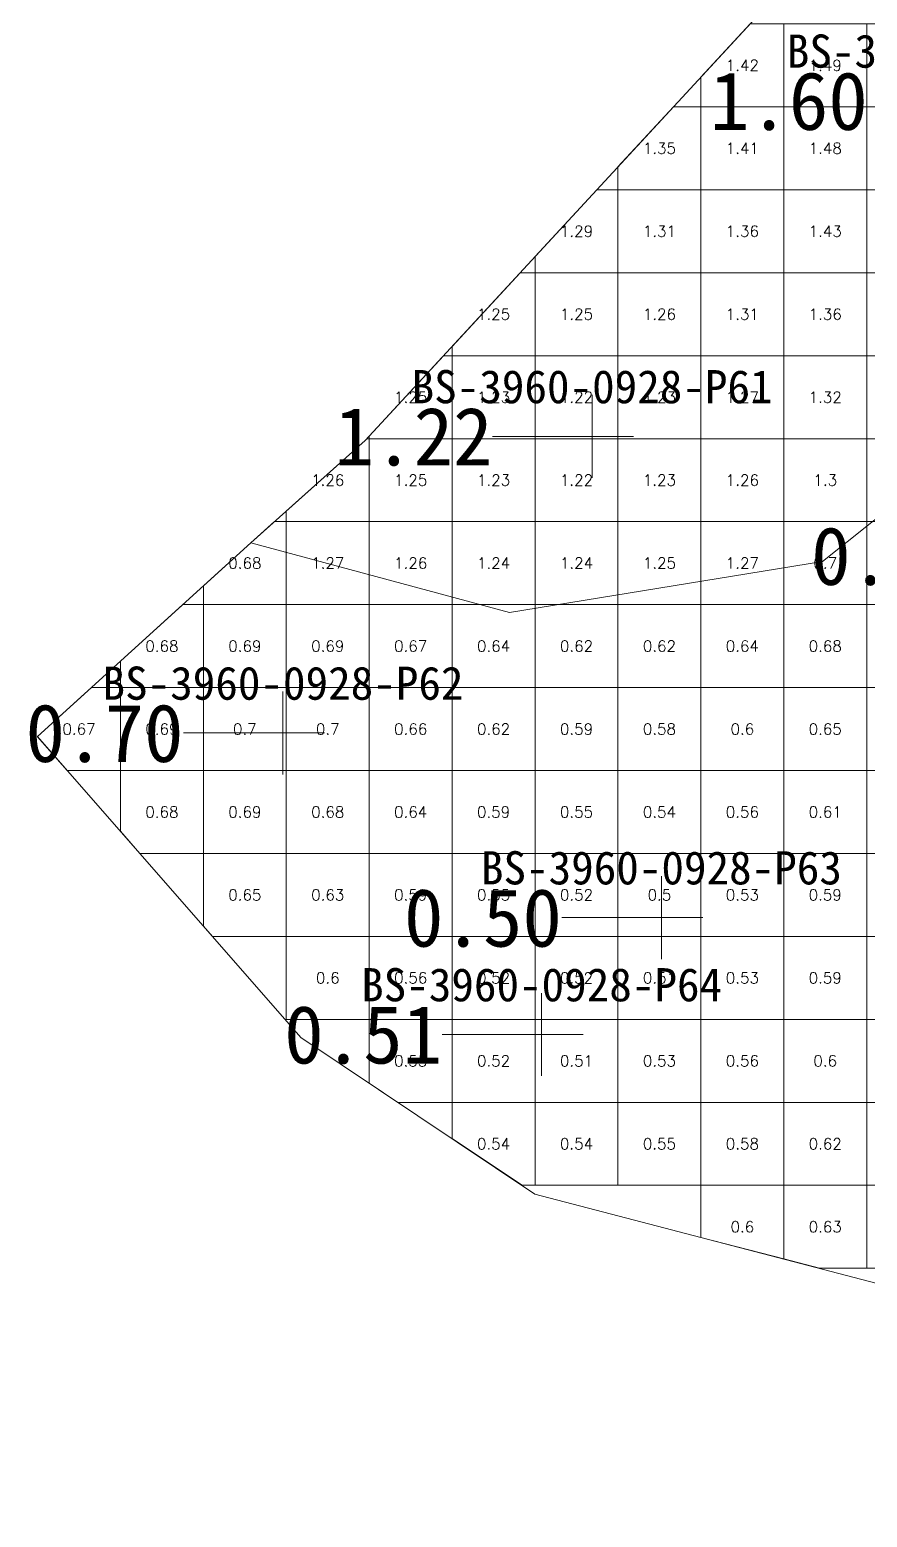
# Model space of a CAD drawing. Header units: inches. Extents: x 469907.8 to 469995.3, y 4349678 to 4349775.1.
# Drawn here: x 469907.77 to 469917.87, y 4349678 to 4349695.93 of the extents above; entities that cross this region are included whole.
import ezdxf
from ezdxf.enums import TextEntityAlignment as Align

# ---------------------------------------------------------------- set-up
doc = ezdxf.new("R2010")
doc.units = ezdxf.units.IN
doc.header["$MEASUREMENT"] = 0
for name, color, linetype, lineweight in [('点', 7, 'Continuous', 0), ('爆区方格网', 7, 'Continuous', 0), ('线条', 7, 'Continuous', 0), ('钻孔', 7, 'Continuous', 0)]:
    doc.layers.add(name, color=color, linetype=linetype, lineweight=lineweight)
doc.styles.add('3dmine_textStyle_1', font='txt.shx', dxfattribs={"height": 1, "bigfont": 'gbcbig.shx'})
doc.styles.add('3dmine_textStyle_2', font='', dxfattribs={"height": 1})
doc.styles.get('3dmine_textStyle_2').set_extended_font_data('SimSun-ExtB')

msp = doc.modelspace()

# ---------------------------------------------------------------- hatches: boundary and pattern name
at = {"layer": '钻孔', "linetype": 'Continuous', "lineweight": 0, "true_color": 0x0000ff, "extrusion": (0, 1, 0)}
msp.add_hatch(color=5, dxfattribs=at).paths.add_polyline_path([(-469915.55, 3950.466), (-469914.55, 3950.466), (-469914.55, 3963.466), (-469915.55, 3963.466)], flags=0)
at = {"layer": '钻孔', "linetype": 'Continuous', "lineweight": 0, "true_color": 0x80ffff, "extrusion": (0, 1, 0)}
for points in [[(-469911.822, 3949.585), (-469910.822, 3949.585), (-469910.822, 3963.585), (-469911.822, 3963.585)], [(-469916.386, 3950.341), (-469915.386, 3950.341), (-469915.386, 3963.341), (-469916.386, 3963.341)], [(-469914.941, 3949.611), (-469913.941, 3949.611), (-469913.941, 3963.611), (-469914.941, 3963.611)]]:
    msp.add_hatch(color=131, dxfattribs=at).paths.add_polyline_path(points, flags=0)

# ---------------------------------------------------------------- linework, layer by layer
at = {"color": 7, "linetype": 'Continuous', "lineweight": 0, "elevation": 3955.86}
for points in [[(469911.815, 4349690.985), (469919.899, 4349699.73), (469921.522, 4349702.355), (469924.373, 4349701.912), (469928.321, 4349701.024), (469933.537, 4349700.306)], [(469934.982, 4349682.949), (469932.509, 4349685.162), (469927.343, 4349686.198), (469922.535, 4349686.51), (469921.456, 4349688.391), (469922.771, 4349689.686), (469920.64, 4349692.163), (469917.327, 4349689.526), (469913.553, 4349688.908), (469910.433, 4349689.749), (469911.815, 4349690.985)]]:
    msp.add_lwpolyline(points, dxfattribs=at)
at = {"color": 4, "linetype": 'Continuous', "lineweight": 0, "true_color": 0x00ffff, "elevation": 3955.86}
msp.add_lwpolyline([(469928.786, 4349678.004), (469913.861, 4349681.9), (469911.039, 4349683.787), (469907.861, 4349687.414), (469910.433, 4349689.749), (469913.553, 4349688.908), (469917.327, 4349689.526), (469920.64, 4349692.163), (469922.771, 4349689.686), (469921.456, 4349688.391), (469922.535, 4349686.51), (469927.343, 4349686.198), (469932.509, 4349685.162), (469934.982, 4349682.949), (469932.007, 4349680.545), (469928.786, 4349678.004)], dxfattribs=at)
at = {"layer": '点', "color": 138, "linetype": 'Continuous', "lineweight": 0, "true_color": 0x004c4c}
for points, elevation in [([(469914.55, 4349690.532), (469914.55, 4349691.532)], 3963.466), ([(469915.05, 4349691.032), (469914.05, 4349691.032)], 3963.466), ([(469910.822, 4349686.958), (469910.822, 4349687.958)], 3963.585), ([(469911.322, 4349687.458), (469910.322, 4349687.458)], 3963.585), ([(469915.386, 4349684.732), (469915.386, 4349685.732)], 3963.341), ([(469915.886, 4349685.232), (469914.886, 4349685.232)], 3963.341), ([(469913.941, 4349683.323), (469913.941, 4349684.323)], 3963.611), ([(469914.441, 4349683.823), (469913.441, 4349683.823)], 3963.611)]:
    msp.add_lwpolyline(points, dxfattribs=dict(at, elevation=elevation))
at = {"layer": '爆区方格网', "color": 5, "linetype": 'Continuous', "lineweight": 0, "true_color": 0x0000ff, "elevation": 3961.675}
for points in [[(469916.862, 4349695.005), (469915.862, 4349695.005), (469915.862, 4349695.363), (469916.456, 4349696.005), (469916.862, 4349696.005), (469916.862, 4349695.005)], [(469917.862, 4349695.005), (469916.862, 4349695.005), (469916.862, 4349696.005), (469917.862, 4349696.005), (469917.862, 4349695.005)], [(469918.862, 4349695.005), (469917.862, 4349695.005), (469917.862, 4349696.005), (469918.862, 4349696.005), (469918.862, 4349695.005)], [(469915.862, 4349694.005), (469914.862, 4349694.005), (469914.862, 4349694.281), (469915.531, 4349695.005), (469915.862, 4349695.005), (469915.862, 4349694.005)], [(469916.862, 4349694.005), (469915.862, 4349694.005), (469915.862, 4349695.005), (469916.862, 4349695.005), (469916.862, 4349694.005)], [(469917.862, 4349694.005), (469916.862, 4349694.005), (469916.862, 4349695.005), (469917.862, 4349695.005), (469917.862, 4349694.005)], [(469918.862, 4349694.005), (469917.862, 4349694.005), (469917.862, 4349695.005), (469918.862, 4349695.005), (469918.862, 4349694.005)], [(469914.862, 4349693.005), (469913.862, 4349693.005), (469913.862, 4349693.2), (469914.607, 4349694.005), (469914.862, 4349694.005), (469914.862, 4349693.005)], [(469915.862, 4349693.005), (469914.862, 4349693.005), (469914.862, 4349694.005), (469915.862, 4349694.005), (469915.862, 4349693.005)], [(469916.862, 4349693.005), (469915.862, 4349693.005), (469915.862, 4349694.005), (469916.862, 4349694.005), (469916.862, 4349693.005)], [(469917.862, 4349693.005), (469916.862, 4349693.005), (469916.862, 4349694.005), (469917.862, 4349694.005), (469917.862, 4349693.005)], [(469918.862, 4349693.005), (469917.862, 4349693.005), (469917.862, 4349694.005), (469918.862, 4349694.005), (469918.862, 4349693.005)], [(469913.862, 4349692.005), (469912.862, 4349692.005), (469912.862, 4349692.118), (469913.682, 4349693.005), (469913.862, 4349693.005), (469913.862, 4349692.005)], [(469914.862, 4349692.005), (469913.862, 4349692.005), (469913.862, 4349693.005), (469914.862, 4349693.005), (469914.862, 4349692.005)], [(469915.862, 4349692.005), (469914.862, 4349692.005), (469914.862, 4349693.005), (469915.862, 4349693.005), (469915.862, 4349692.005)], [(469916.862, 4349692.005), (469915.862, 4349692.005), (469915.862, 4349693.005), (469916.862, 4349693.005), (469916.862, 4349692.005)], [(469917.862, 4349692.005), (469916.862, 4349692.005), (469916.862, 4349693.005), (469917.862, 4349693.005), (469917.862, 4349692.005)], [(469918.862, 4349692.005), (469917.862, 4349692.005), (469917.862, 4349693.005), (469918.862, 4349693.005), (469918.862, 4349692.005)], [(469912.862, 4349691.005), (469911.862, 4349691.005), (469911.862, 4349691.036), (469912.758, 4349692.005), (469912.862, 4349692.005), (469912.862, 4349691.005)], [(469913.862, 4349691.005), (469912.862, 4349691.005), (469912.862, 4349692.005), (469913.862, 4349692.005), (469913.862, 4349691.005)], [(469914.862, 4349691.005), (469913.862, 4349691.005), (469913.862, 4349692.005), (469914.862, 4349692.005), (469914.862, 4349691.005)], [(469915.862, 4349691.005), (469914.862, 4349691.005), (469914.862, 4349692.005), (469915.862, 4349692.005), (469915.862, 4349691.005)], [(469916.862, 4349691.005), (469915.862, 4349691.005), (469915.862, 4349692.005), (469916.862, 4349692.005), (469916.862, 4349691.005)], [(469917.862, 4349691.005), (469916.862, 4349691.005), (469916.862, 4349692.005), (469917.862, 4349692.005), (469917.862, 4349691.005)], [(469918.862, 4349691.005), (469917.862, 4349691.005), (469917.862, 4349692.005), (469918.862, 4349692.005), (469918.862, 4349691.005)], [(469911.862, 4349690.005), (469910.862, 4349690.005), (469910.862, 4349690.133), (469911.815, 4349690.985), (469911.834, 4349691.005), (469911.862, 4349691.005), (469911.862, 4349690.005)], [(469912.862, 4349690.005), (469911.862, 4349690.005), (469911.862, 4349691.005), (469912.862, 4349691.005), (469912.862, 4349690.005)], [(469913.862, 4349690.005), (469912.862, 4349690.005), (469912.862, 4349691.005), (469913.862, 4349691.005), (469913.862, 4349690.005)], [(469914.862, 4349690.005), (469913.862, 4349690.005), (469913.862, 4349691.005), (469914.862, 4349691.005), (469914.862, 4349690.005)], [(469915.862, 4349690.005), (469914.862, 4349690.005), (469914.862, 4349691.005), (469915.862, 4349691.005), (469915.862, 4349690.005)], [(469916.862, 4349690.005), (469915.862, 4349690.005), (469915.862, 4349691.005), (469916.862, 4349691.005), (469916.862, 4349690.005)], [(469917.862, 4349690.005), (469916.862, 4349690.005), (469916.862, 4349691.005), (469917.862, 4349691.005), (469917.862, 4349690.005)], [(469918.862, 4349690.005), (469917.862, 4349690.005), (469917.862, 4349691.005), (469918.862, 4349691.005), (469918.862, 4349690.005)], [(469911.862, 4349689.005), (469910.862, 4349689.005), (469910.862, 4349690.005), (469911.862, 4349690.005), (469911.862, 4349689.005)], [(469912.862, 4349689.005), (469911.862, 4349689.005), (469911.862, 4349690.005), (469912.862, 4349690.005), (469912.862, 4349689.005)], [(469913.862, 4349689.005), (469912.862, 4349689.005), (469912.862, 4349690.005), (469913.862, 4349690.005), (469913.862, 4349689.005)], [(469914.862, 4349689.005), (469913.862, 4349689.005), (469913.862, 4349690.005), (469914.862, 4349690.005), (469914.862, 4349689.005)], [(469915.862, 4349689.005), (469914.862, 4349689.005), (469914.862, 4349690.005), (469915.862, 4349690.005), (469915.862, 4349689.005)], [(469916.862, 4349689.005), (469915.862, 4349689.005), (469915.862, 4349690.005), (469916.862, 4349690.005), (469916.862, 4349689.005)]]:
    msp.add_lwpolyline(points, dxfattribs=at)
at = {"layer": '爆区方格网', "color": 131, "linetype": 'Continuous', "lineweight": 0, "true_color": 0x80ffff, "elevation": 3962.669}
for points in [[(469910.862, 4349689.005), (469909.862, 4349689.005), (469909.862, 4349689.231), (469910.433, 4349689.749), (469910.719, 4349690.005), (469910.862, 4349690.005), (469910.862, 4349689.005)], [(469917.862, 4349689.005), (469916.862, 4349689.005), (469916.862, 4349690.005), (469917.862, 4349690.005), (469917.862, 4349689.005)], [(469918.862, 4349689.005), (469917.862, 4349689.005), (469917.862, 4349690.005), (469918.862, 4349690.005), (469918.862, 4349689.005)], [(469909.862, 4349688.005), (469908.862, 4349688.005), (469908.862, 4349688.323), (469909.613, 4349689.005), (469909.862, 4349689.005), (469909.862, 4349688.005)], [(469910.862, 4349688.005), (469909.862, 4349688.005), (469909.862, 4349689.005), (469910.862, 4349689.005), (469910.862, 4349688.005)], [(469911.862, 4349688.005), (469910.862, 4349688.005), (469910.862, 4349689.005), (469911.862, 4349689.005), (469911.862, 4349688.005)], [(469912.862, 4349688.005), (469911.862, 4349688.005), (469911.862, 4349689.005), (469912.862, 4349689.005), (469912.862, 4349688.005)], [(469913.862, 4349688.005), (469912.862, 4349688.005), (469912.862, 4349689.005), (469913.862, 4349689.005), (469913.862, 4349688.005)], [(469914.862, 4349688.005), (469913.862, 4349688.005), (469913.862, 4349689.005), (469914.862, 4349689.005), (469914.862, 4349688.005)], [(469915.862, 4349688.005), (469914.862, 4349688.005), (469914.862, 4349689.005), (469915.862, 4349689.005), (469915.862, 4349688.005)], [(469916.862, 4349688.005), (469915.862, 4349688.005), (469915.862, 4349689.005), (469916.862, 4349689.005), (469916.862, 4349688.005)], [(469917.862, 4349688.005), (469916.862, 4349688.005), (469916.862, 4349689.005), (469917.862, 4349689.005), (469917.862, 4349688.005)], [(469918.862, 4349688.005), (469917.862, 4349688.005), (469917.862, 4349689.005), (469918.862, 4349689.005), (469918.862, 4349688.005)], [(469908.862, 4349687.005), (469908.22, 4349687.005), (469907.862, 4349687.413), (469907.862, 4349687.415), (469908.512, 4349688.005), (469908.862, 4349688.005), (469908.862, 4349687.005)], [(469909.862, 4349687.005), (469908.862, 4349687.005), (469908.862, 4349688.005), (469909.862, 4349688.005), (469909.862, 4349687.005)], [(469910.862, 4349687.005), (469909.862, 4349687.005), (469909.862, 4349688.005), (469910.862, 4349688.005), (469910.862, 4349687.005)], [(469911.862, 4349687.005), (469910.862, 4349687.005), (469910.862, 4349688.005), (469911.862, 4349688.005), (469911.862, 4349687.005)], [(469912.862, 4349687.005), (469911.862, 4349687.005), (469911.862, 4349688.005), (469912.862, 4349688.005), (469912.862, 4349687.005)], [(469913.862, 4349687.005), (469912.862, 4349687.005), (469912.862, 4349688.005), (469913.862, 4349688.005), (469913.862, 4349687.005)], [(469914.862, 4349687.005), (469913.862, 4349687.005), (469913.862, 4349688.005), (469914.862, 4349688.005), (469914.862, 4349687.005)], [(469915.862, 4349687.005), (469914.862, 4349687.005), (469914.862, 4349688.005), (469915.862, 4349688.005), (469915.862, 4349687.005)], [(469916.862, 4349687.005), (469915.862, 4349687.005), (469915.862, 4349688.005), (469916.862, 4349688.005), (469916.862, 4349687.005)], [(469917.862, 4349687.005), (469916.862, 4349687.005), (469916.862, 4349688.005), (469917.862, 4349688.005), (469917.862, 4349687.005)], [(469918.862, 4349687.005), (469917.862, 4349687.005), (469917.862, 4349688.005), (469918.862, 4349688.005), (469918.862, 4349687.005)], [(469909.862, 4349686.005), (469909.096, 4349686.005), (469908.862, 4349686.272), (469908.862, 4349687.005), (469909.862, 4349687.005), (469909.862, 4349686.005)], [(469910.862, 4349686.005), (469909.862, 4349686.005), (469909.862, 4349687.005), (469910.862, 4349687.005), (469910.862, 4349686.005)], [(469911.862, 4349686.005), (469910.862, 4349686.005), (469910.862, 4349687.005), (469911.862, 4349687.005), (469911.862, 4349686.005)], [(469912.862, 4349686.005), (469911.862, 4349686.005), (469911.862, 4349687.005), (469912.862, 4349687.005), (469912.862, 4349686.005)], [(469913.862, 4349686.005), (469912.862, 4349686.005), (469912.862, 4349687.005), (469913.862, 4349687.005), (469913.862, 4349686.005)], [(469914.862, 4349686.005), (469913.862, 4349686.005), (469913.862, 4349687.005), (469914.862, 4349687.005), (469914.862, 4349686.005)], [(469915.862, 4349686.005), (469914.862, 4349686.005), (469914.862, 4349687.005), (469915.862, 4349687.005), (469915.862, 4349686.005)], [(469916.862, 4349686.005), (469915.862, 4349686.005), (469915.862, 4349687.005), (469916.862, 4349687.005), (469916.862, 4349686.005)], [(469917.862, 4349686.005), (469916.862, 4349686.005), (469916.862, 4349687.005), (469917.862, 4349687.005), (469917.862, 4349686.005)], [(469918.862, 4349686.005), (469917.862, 4349686.005), (469917.862, 4349687.005), (469918.862, 4349687.005), (469918.862, 4349686.005)], [(469910.862, 4349685.005), (469909.972, 4349685.005), (469909.862, 4349685.13), (469909.862, 4349686.005), (469910.862, 4349686.005), (469910.862, 4349685.005)], [(469911.862, 4349685.005), (469910.862, 4349685.005), (469910.862, 4349686.005), (469911.862, 4349686.005), (469911.862, 4349685.005)], [(469912.862, 4349685.005), (469911.862, 4349685.005), (469911.862, 4349686.005), (469912.862, 4349686.005), (469912.862, 4349685.005)], [(469913.862, 4349685.005), (469912.862, 4349685.005), (469912.862, 4349686.005), (469913.862, 4349686.005), (469913.862, 4349685.005)], [(469914.862, 4349685.005), (469913.862, 4349685.005), (469913.862, 4349686.005), (469914.862, 4349686.005), (469914.862, 4349685.005)], [(469915.862, 4349685.005), (469914.862, 4349685.005), (469914.862, 4349686.005), (469915.862, 4349686.005), (469915.862, 4349685.005)], [(469916.862, 4349685.005), (469915.862, 4349685.005), (469915.862, 4349686.005), (469916.862, 4349686.005), (469916.862, 4349685.005)], [(469917.862, 4349685.005), (469916.862, 4349685.005), (469916.862, 4349686.005), (469917.862, 4349686.005), (469917.862, 4349685.005)], [(469918.862, 4349685.005), (469917.862, 4349685.005), (469917.862, 4349686.005), (469918.862, 4349686.005), (469918.862, 4349685.005)], [(469911.862, 4349684.005), (469910.862, 4349684.005), (469910.862, 4349685.005), (469911.862, 4349685.005), (469911.862, 4349684.005)], [(469912.862, 4349684.005), (469911.862, 4349684.005), (469911.862, 4349685.005), (469912.862, 4349685.005), (469912.862, 4349684.005)], [(469913.862, 4349684.005), (469912.862, 4349684.005), (469912.862, 4349685.005), (469913.862, 4349685.005), (469913.862, 4349684.005)], [(469914.862, 4349684.005), (469913.862, 4349684.005), (469913.862, 4349685.005), (469914.862, 4349685.005), (469914.862, 4349684.005)], [(469915.862, 4349684.005), (469914.862, 4349684.005), (469914.862, 4349685.005), (469915.862, 4349685.005), (469915.862, 4349684.005)], [(469916.862, 4349684.005), (469915.862, 4349684.005), (469915.862, 4349685.005), (469916.862, 4349685.005), (469916.862, 4349684.005)], [(469917.862, 4349684.005), (469916.862, 4349684.005), (469916.862, 4349685.005), (469917.862, 4349685.005), (469917.862, 4349684.005)], [(469918.862, 4349684.005), (469917.862, 4349684.005), (469917.862, 4349685.005), (469918.862, 4349685.005), (469918.862, 4349684.005)], [(469912.862, 4349683.005), (469912.209, 4349683.005), (469911.862, 4349683.237), (469911.862, 4349684.005), (469912.862, 4349684.005), (469912.862, 4349683.005)], [(469913.862, 4349683.005), (469912.862, 4349683.005), (469912.862, 4349684.005), (469913.862, 4349684.005), (469913.862, 4349683.005)], [(469914.862, 4349683.005), (469913.862, 4349683.005), (469913.862, 4349684.005), (469914.862, 4349684.005), (469914.862, 4349683.005)], [(469915.862, 4349683.005), (469914.862, 4349683.005), (469914.862, 4349684.005), (469915.862, 4349684.005), (469915.862, 4349683.005)], [(469916.862, 4349683.005), (469915.862, 4349683.005), (469915.862, 4349684.005), (469916.862, 4349684.005), (469916.862, 4349683.005)], [(469917.862, 4349683.005), (469916.862, 4349683.005), (469916.862, 4349684.005), (469917.862, 4349684.005), (469917.862, 4349683.005)], [(469918.862, 4349683.005), (469917.862, 4349683.005), (469917.862, 4349684.005), (469918.862, 4349684.005), (469918.862, 4349683.005)], [(469913.862, 4349682.005), (469913.705, 4349682.005), (469912.862, 4349682.568), (469912.862, 4349683.005), (469913.862, 4349683.005), (469913.862, 4349682.005)], [(469914.862, 4349682.005), (469913.862, 4349682.005), (469913.862, 4349683.005), (469914.862, 4349683.005), (469914.862, 4349682.005)], [(469915.862, 4349682.005), (469914.862, 4349682.005), (469914.862, 4349683.005), (469915.862, 4349683.005), (469915.862, 4349682.005)], [(469916.862, 4349682.005), (469915.862, 4349682.005), (469915.862, 4349683.005), (469916.862, 4349683.005), (469916.862, 4349682.005)], [(469917.862, 4349682.005), (469916.862, 4349682.005), (469916.862, 4349683.005), (469917.862, 4349683.005), (469917.862, 4349682.005)], [(469918.862, 4349682.005), (469917.862, 4349682.005), (469917.862, 4349683.005), (469918.862, 4349683.005), (469918.862, 4349682.005)], [(469916.862, 4349681.117), (469915.862, 4349681.378), (469915.862, 4349682.005), (469916.862, 4349682.005), (469916.862, 4349681.117)], [(469917.862, 4349681.005), (469917.291, 4349681.005), (469916.862, 4349681.117), (469916.862, 4349682.005), (469917.862, 4349682.005), (469917.862, 4349681.005)], [(469918.862, 4349681.005), (469917.862, 4349681.005), (469917.862, 4349682.005), (469918.862, 4349682.005), (469918.862, 4349681.005)]]:
    msp.add_lwpolyline(points, dxfattribs=at)
at = {"layer": '线条', "color": 138, "linetype": 'Continuous', "lineweight": 0, "true_color": 0x004c4c}
for points, elevation in [([(469914.55, 4349691.032), (469914.55, 4349691.032), (469914.55, 4349691.032)], 3963.466), ([(469910.822, 4349687.458), (469910.822, 4349687.458), (469910.822, 4349687.458)], 3963.585), ([(469915.386, 4349685.232), (469915.386, 4349685.232), (469915.386, 4349685.232)], 3963.341), ([(469913.941, 4349683.823), (469913.941, 4349683.823), (469913.941, 4349683.823)], 3963.611)]:
    msp.add_lwpolyline(points, dxfattribs=dict(at, elevation=elevation))
at = {"layer": '钻孔', "color": 5, "linetype": 'Continuous', "lineweight": 0, "true_color": 0x0000ff}
for elevation in [3963.466, 3950.466]:
    msp.add_lwpolyline([(469914.55, 4349691.032), (469913.35, 4349691.032)], dxfattribs=dict(at, elevation=elevation))
at = {"layer": '钻孔', "color": 131, "linetype": 'Continuous', "lineweight": 0, "true_color": 0x80ffff}
for points, elevation in [([(469910.822, 4349687.458), (469909.622, 4349687.458)], 3963.585), ([(469910.822, 4349687.458), (469909.622, 4349687.458)], 3949.585), ([(469915.386, 4349685.232), (469914.186, 4349685.232)], 3963.341), ([(469915.386, 4349685.232), (469914.186, 4349685.232)], 3950.341), ([(469913.941, 4349683.823), (469912.741, 4349683.823)], 3963.611), ([(469913.941, 4349683.823), (469912.741, 4349683.823)], 3949.611)]:
    msp.add_lwpolyline(points, dxfattribs=dict(at, elevation=elevation))

# ---------------------------------------------------------------- texts
at = {"color": 5, "linetype": 'Continuous', "lineweight": 0, "true_color": 0x0000ff, "style": '3dmine_textStyle_1'}
for s, p in [('1.42', (469916.362, 4349695.505, 3961.675)), ('1.49', (469917.362, 4349695.505, 3961.675)), ('1.35', (469915.362, 4349694.505, 3961.675)), ('1.41', (469916.362, 4349694.505, 3961.675)), ('1.48', (469917.362, 4349694.505, 3961.675)), ('1.29', (469914.362, 4349693.505, 3961.675)), ('1.31', (469915.362, 4349693.505, 3961.675)), ('1.36', (469916.362, 4349693.505, 3961.675)), ('1.43', (469917.362, 4349693.505, 3961.675)), ('1.25', (469913.362, 4349692.505, 3961.675)), ('1.25', (469914.362, 4349692.505, 3961.675)), ('1.26', (469915.362, 4349692.505, 3961.675)), ('1.31', (469916.362, 4349692.505, 3961.675)), ('1.36', (469917.362, 4349692.505, 3961.675)), ('1.25', (469912.362, 4349691.505, 3961.675)), ('1.23', (469913.362, 4349691.505, 3961.675)), ('1.22', (469914.362, 4349691.505, 3961.675)), ('1.23', (469915.362, 4349691.505, 3961.675)), ('1.27', (469916.362, 4349691.505, 3961.675)), ('1.32', (469917.362, 4349691.505, 3961.675)), ('1.26', (469911.362, 4349690.505, 3961.675)), ('1.25', (469912.362, 4349690.505, 3961.675)), ('1.23', (469913.362, 4349690.505, 3961.675)), ('1.22', (469914.362, 4349690.505, 3961.675)), ('1.23', (469915.362, 4349690.505, 3961.675)), ('1.26', (469916.362, 4349690.505, 3961.675)), ('1.3', (469917.362, 4349690.505, 3961.675)), ('1.27', (469911.362, 4349689.505, 3961.675)), ('1.26', (469912.362, 4349689.505, 3961.675)), ('1.24', (469913.362, 4349689.505, 3961.675)), ('1.24', (469914.362, 4349689.505, 3961.675)), ('1.25', (469915.362, 4349689.505, 3961.675)), ('1.27', (469916.362, 4349689.505, 3961.675))]:
    msp.add_text(s, height=0.1333, dxfattribs=at).set_placement(p, align=Align.MIDDLE_CENTER)
at = {"color": 131, "linetype": 'Continuous', "lineweight": 0, "true_color": 0x80ffff, "style": '3dmine_textStyle_1'}
for s, p in [('0.68', (469910.362, 4349689.505, 3962.669)), ('0.7', (469917.362, 4349689.505, 3962.669)), ('0.68', (469909.362, 4349688.505, 3962.669)), ('0.69', (469910.362, 4349688.505, 3962.669)), ('0.69', (469911.362, 4349688.505, 3962.669)), ('0.67', (469912.362, 4349688.505, 3962.669)), ('0.64', (469913.362, 4349688.505, 3962.669)), ('0.62', (469914.362, 4349688.505, 3962.669)), ('0.62', (469915.362, 4349688.505, 3962.669)), ('0.64', (469916.362, 4349688.505, 3962.669)), ('0.68', (469917.362, 4349688.505, 3962.669)), ('0.67', (469908.362, 4349687.505, 3962.669)), ('0.69', (469909.362, 4349687.505, 3962.669)), ('0.7', (469910.362, 4349687.505, 3962.669)), ('0.7', (469911.362, 4349687.505, 3962.669)), ('0.66', (469912.362, 4349687.505, 3962.669)), ('0.62', (469913.362, 4349687.505, 3962.669)), ('0.59', (469914.362, 4349687.505, 3962.669)), ('0.58', (469915.362, 4349687.505, 3962.669)), ('0.6', (469916.362, 4349687.505, 3962.669)), ('0.65', (469917.362, 4349687.505, 3962.669)), ('0.68', (469909.362, 4349686.505, 3962.669)), ('0.69', (469910.362, 4349686.505, 3962.669)), ('0.68', (469911.362, 4349686.505, 3962.669)), ('0.64', (469912.362, 4349686.505, 3962.669)), ('0.59', (469913.362, 4349686.505, 3962.669)), ('0.55', (469914.362, 4349686.505, 3962.669)), ('0.54', (469915.362, 4349686.505, 3962.669)), ('0.56', (469916.362, 4349686.505, 3962.669)), ('0.61', (469917.362, 4349686.505, 3962.669)), ('0.65', (469910.362, 4349685.505, 3962.669)), ('0.63', (469911.362, 4349685.505, 3962.669)), ('0.59', (469912.362, 4349685.505, 3962.669)), ('0.55', (469913.362, 4349685.505, 3962.669)), ('0.52', (469914.362, 4349685.505, 3962.669)), ('0.5', (469915.362, 4349685.505, 3962.669)), ('0.53', (469916.362, 4349685.505, 3962.669)), ('0.59', (469917.362, 4349685.505, 3962.669)), ('0.6', (469911.362, 4349684.505, 3962.669)), ('0.56', (469912.362, 4349684.505, 3962.669)), ('0.52', (469913.362, 4349684.505, 3962.669)), ('0.52', (469914.362, 4349684.505, 3962.669)), ('0.51', (469915.362, 4349684.505, 3962.669)), ('0.53', (469916.362, 4349684.505, 3962.669)), ('0.59', (469917.362, 4349684.505, 3962.669)), ('0.55', (469912.362, 4349683.505, 3962.669)), ('0.52', (469913.362, 4349683.505, 3962.669)), ('0.51', (469914.362, 4349683.505, 3962.669)), ('0.53', (469915.362, 4349683.505, 3962.669)), ('0.56', (469916.362, 4349683.505, 3962.669)), ('0.6', (469917.362, 4349683.505, 3962.669)), ('0.54', (469913.362, 4349682.505, 3962.669)), ('0.54', (469914.362, 4349682.505, 3962.669)), ('0.55', (469915.362, 4349682.505, 3962.669)), ('0.58', (469916.362, 4349682.505, 3962.669)), ('0.62', (469917.362, 4349682.505, 3962.669)), ('0.6', (469916.362, 4349681.505, 3962.669)), ('0.63', (469917.362, 4349681.505, 3962.669))]:
    msp.add_text(s, height=0.1333, dxfattribs=at).set_placement(p, align=Align.MIDDLE_CENTER)
at = {"layer": '钻孔', "color": 138, "linetype": 'Continuous', "lineweight": 0, "true_color": 0x004c4c, "style": '3dmine_textStyle_2'}
for s, p in [('BS-3960-0928-P56', (469919.075, 4349695.477, 3963.382)), ('BS-3960-0928-P61', (469914.55, 4349691.432, 3963.466)), ('BS-3960-0928-P62', (469910.822, 4349687.858, 3963.585)), ('BS-3960-0928-P63', (469915.386, 4349685.632, 3963.341)), ('BS-3960-0928-P64', (469913.941, 4349684.223, 3963.611))]:
    msp.add_text(s, height=0.4, dxfattribs=at).set_placement(p, align=Align.CENTER)
at = {"layer": '钻孔', "color": 1, "linetype": 'Continuous', "lineweight": 0, "true_color": 0xff0000, "style": '3dmine_textStyle_2'}
msp.add_text('1.60', height=0.7, dxfattribs=at).set_placement((469917.875, 4349695.077, 3956.882), align=Align.MIDDLE_RIGHT)
at = {"layer": '钻孔', "color": 5, "linetype": 'Continuous', "lineweight": 0, "true_color": 0x0000ff, "style": '3dmine_textStyle_2'}
msp.add_text('1.22', height=0.7, dxfattribs=at).set_placement((469913.35, 4349691.032, 3956.966), align=Align.MIDDLE_RIGHT)
at = {"layer": '钻孔', "color": 131, "linetype": 'Continuous', "lineweight": 0, "true_color": 0x80ffff, "style": '3dmine_textStyle_2'}
for s, p in [('0.78', (469919.097, 4349689.592, 3956.714)), ('0.70', (469909.622, 4349687.458, 3956.585)), ('0.50', (469914.186, 4349685.232, 3956.841)), ('0.51', (469912.741, 4349683.823, 3956.611))]:
    msp.add_text(s, height=0.7, dxfattribs=at).set_placement(p, align=Align.MIDDLE_RIGHT)

doc.saveas('drawing.dxf')
